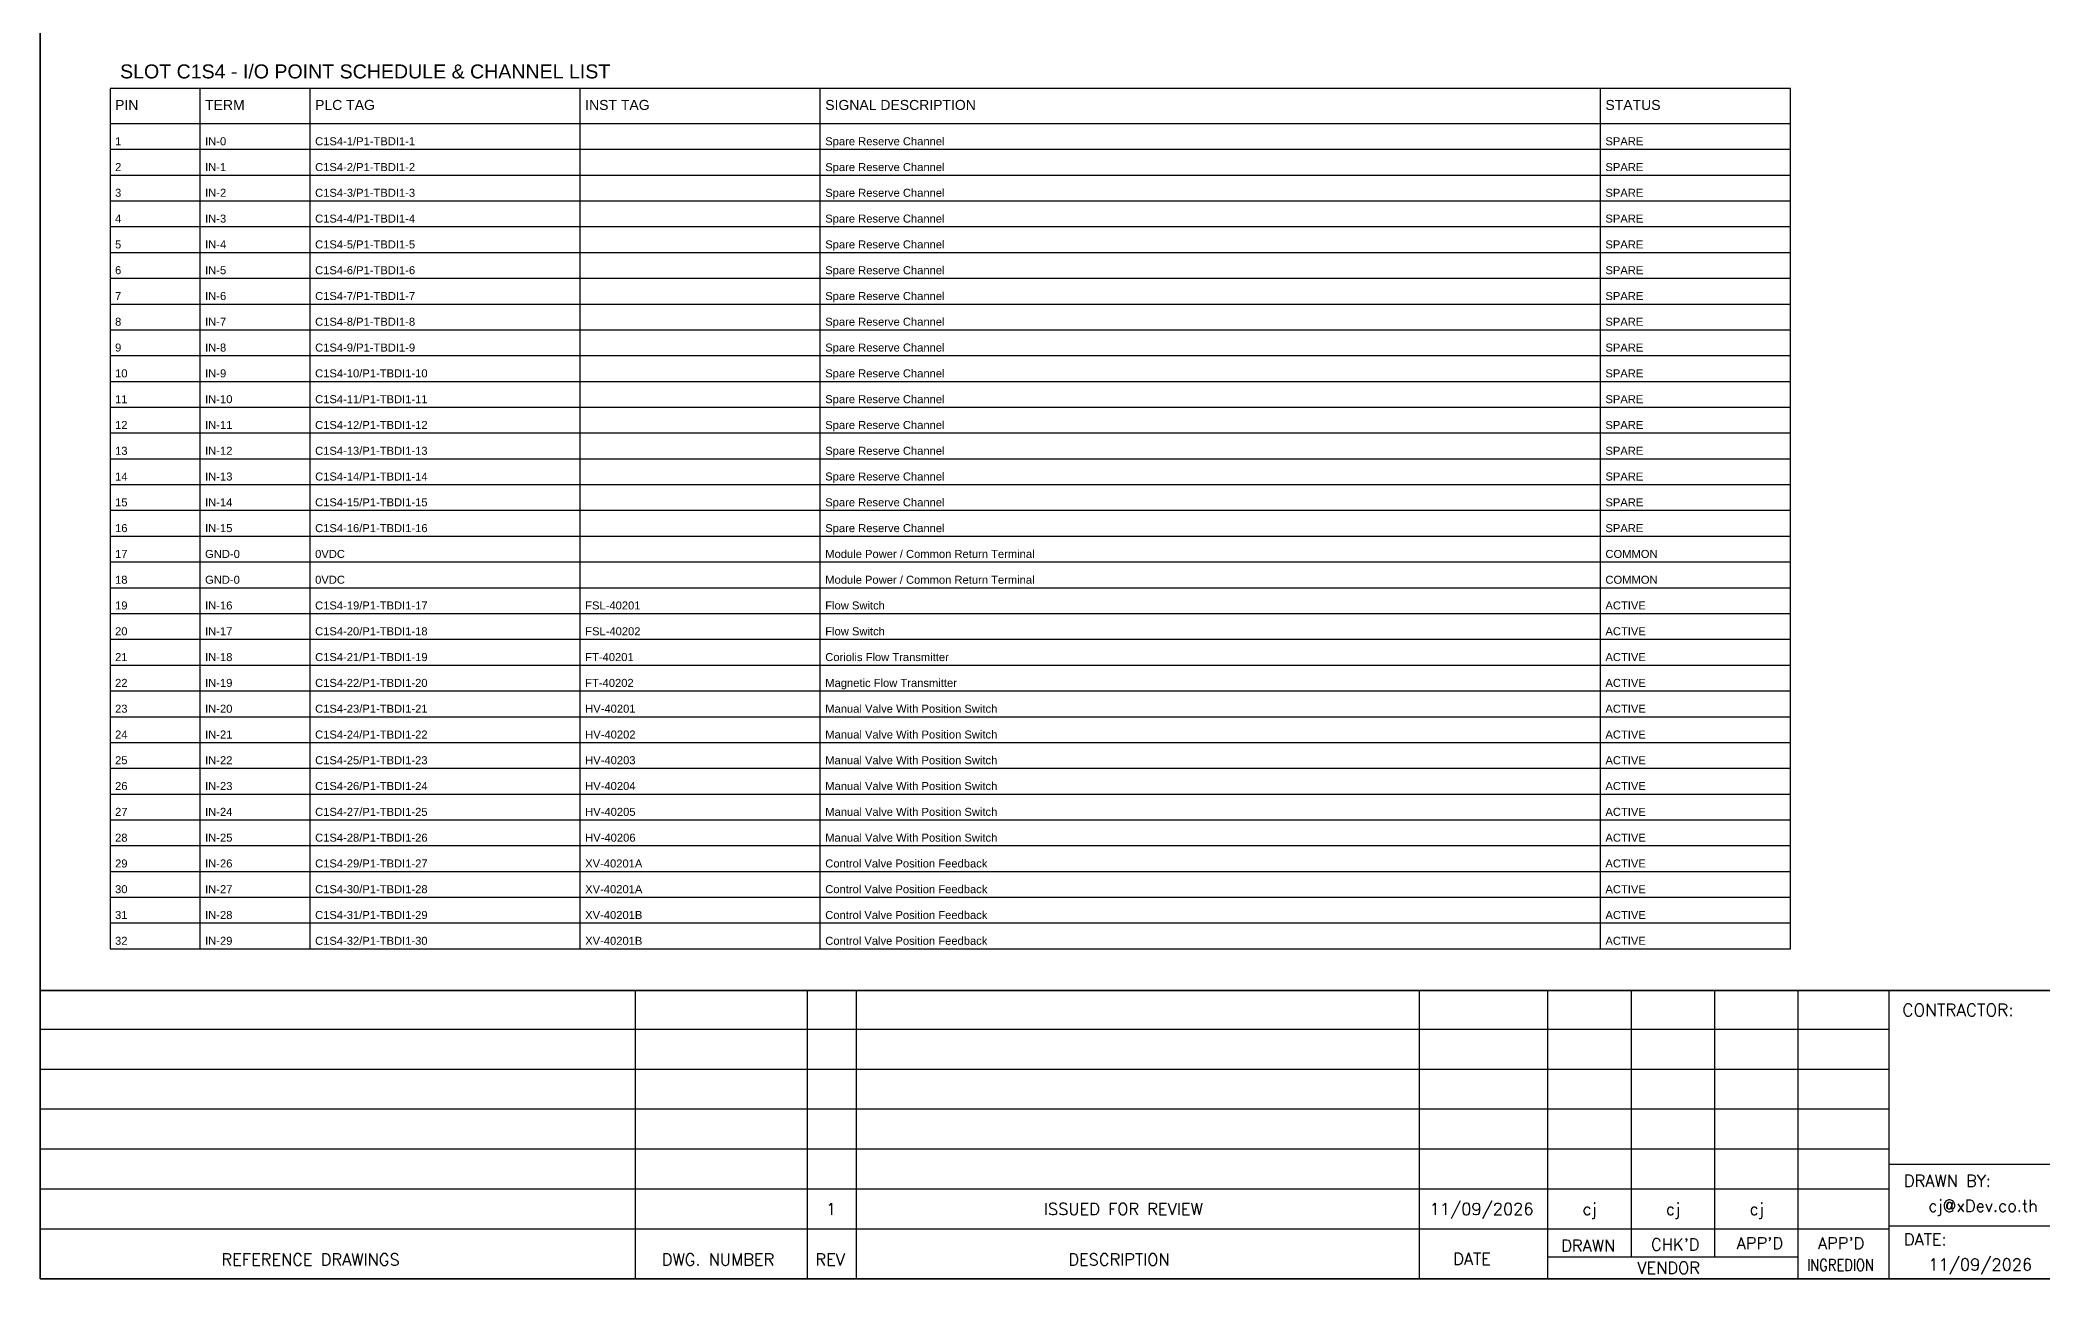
# Model space of a CAD drawing. Header units: millimetres. Extents: x 0 to 3893, y 0 to 2704.
# Drawn here: x 0 to 2002, y 0 to 1238 of the extents above; entities that cross this region are included whole.
import ezdxf
from ezdxf.enums import TextEntityAlignment as Align

# ---------------------------------------------------------------- set-up
doc = ezdxf.new("R2010")
doc.units = ezdxf.units.MM
for name, color, linetype in [('GT_1', 9, 'Continuous'), ('HELPPOINT', 7, 'Continuous'), ('MEMBER', 7, 'Continuous')]:
    doc.layers.add(name, color=color, linetype=linetype)
doc.styles.add('ROMANS', font='romans.shx', dxfattribs={"width": 0.85, "height": 25})
doc.styles.get("Standard").update_dxf_attribs({"font": 'arial.ttf'})

msp = doc.modelspace()

# ---------------------------------------------------------------- linework, layer by layer
at = {"color": 7}
for p, q in [((160, 330), (160, 1190)), ((270, 330), (270, 1190)), ((540, 330), (540, 1190)), ((780, 330), (780, 1190)), ((1560, 330), (1560, 1190)), ((70, 1155), (1750, 1155))]:
    msp.add_line(p, q, dxfattribs=at)
at = {"color": 8}
for p, q in [((70, 1129.2), (1750, 1129.2)), ((70, 1103.4), (1750, 1103.4)), ((70, 1077.7), (1750, 1077.7)), ((70, 1051.9), (1750, 1051.9)), ((70, 1026.1), (1750, 1026.1)), ((70, 1000.3), (1750, 1000.3)), ((70, 974.5), (1750, 974.5)), ((70, 948.8), (1750, 948.8)), ((70, 923), (1750, 923)), ((70, 897.2), (1750, 897.2)), ((70, 871.4), (1750, 871.4)), ((70, 845.6), (1750, 845.6)), ((70, 819.8), (1750, 819.8)), ((70, 794.1), (1750, 794.1)), ((70, 768.3), (1750, 768.3)), ((70, 742.5), (1750, 742.5)), ((70, 716.7), (1750, 716.7)), ((70, 690.9), (1750, 690.9)), ((70, 665.2), (1750, 665.2)), ((70, 639.4), (1750, 639.4)), ((70, 613.6), (1750, 613.6)), ((70, 587.8), (1750, 587.8)), ((70, 562), (1750, 562)), ((70, 536.2), (1750, 536.2)), ((70, 510.5), (1750, 510.5)), ((70, 484.7), (1750, 484.7)), ((70, 458.9), (1750, 458.9)), ((70, 433.1), (1750, 433.1)), ((70, 407.3), (1750, 407.3)), ((70, 381.6), (1750, 381.6)), ((70, 355.8), (1750, 355.8))]:
    msp.add_line(p, q, dxfattribs=at)
at = {"color": 7}
msp.add_lwpolyline([(70, 330), (1750, 330), (1750, 1190), (70, 1190), (70, 330)], dxfattribs=at)
at = {"layer": 'GT_1', "color": 4}
for p, q in [((595.4, 0), (595.4, 288.2)), ((767.3, 0), (767.3, 288.2)), ((816.4, 0), (816.4, 288.2)), ((1379.1, 0), (1379.1, 288.2)), ((1507.4, 0), (1507.4, 288.2)), ((1591, 21.8), (1591, 288.2)), ((1674.5, 21.8), (1674.5, 288.2)), ((1757.8, 0), (1757.8, 288.2)), ((1848.8, 0), (1848.8, 288.2)), ((1848.8, 249.3), (0, 249.3)), ((1848.8, 209.5), (0, 209.5)), ((1848.8, 169.6), (0, 169.6)), ((1848.8, 129.7), (0, 129.7)), ((2635.8, 114.3), (1848.8, 114.3)), ((1848.8, 89.7), (0, 89.7)), ((1848.7, 49.8), (0, 49.8)), ((2635.8, 52.9), (1848.8, 52.9)), ((1757.8, 21.8), (1507.4, 21.8))]:
    msp.add_line(p, q, dxfattribs=at)
at = {"layer": 'HELPPOINT', "color": 4, "lineweight": 35}
for p, q in [((0, 0), (0, 2704.2)), ((0, 0), (0, 2704.2)), ((3893.3, 0), (0, 0)), ((3893.3, 0), (0, 0))]:
    msp.add_line(p, q, dxfattribs=at)
at = {"layer": 'MEMBER', "color": 4, "lineweight": 35}
msp.add_line((0, 288.2), (3893.3, 288.2), dxfattribs=at)
msp.add_line((0, 288.2), (3893.3, 288.2), dxfattribs=at)

# ---------------------------------------------------------------- texts
at = {"color": 2}
msp.add_text('SLOT C1S4 - I/O POINT SCHEDULE & CHANNEL LIST', height=14, dxfattribs=at).set_placement((80, 1200))
at = {"color": 3}
for s, height, p in [('PIN', 10, (75, 1168.5)), ('TERM', 10, (165, 1168.5)), ('PLC TAG', 10, (275, 1168.5)), ('INST TAG', 10, (545, 1168.5)), ('SIGNAL DESCRIPTION', 10, (785, 1168.5)), ('STATUS', 10, (1565, 1168.5)), ('ACTIVE', 8, (1565, 669.2)), ('ACTIVE', 8, (1565, 643.4)), ('ACTIVE', 8, (1565, 617.6)), ('ACTIVE', 8, (1565, 591.8)), ('ACTIVE', 8, (1565, 566)), ('ACTIVE', 8, (1565, 540.2)), ('ACTIVE', 8, (1565, 514.5)), ('ACTIVE', 8, (1565, 488.7)), ('ACTIVE', 8, (1565, 462.9)), ('ACTIVE', 8, (1565, 437.1)), ('ACTIVE', 8, (1565, 411.3)), ('ACTIVE', 8, (1565, 385.6)), ('ACTIVE', 8, (1565, 359.8)), ('ACTIVE', 8, (1565, 334))]:
    msp.add_text(s, height=height, dxfattribs=at).set_placement(p)
at = {"color": 7}
for s, p in [('C1S4-1/P1-TBDI1-1', (275, 1133.2)), ('Spare Reserve Channel', (785, 1133.2)), ('1', (75, 1133.2)), ('IN-0', (165, 1133.2)), ('2', (75, 1107.4)), ('IN-1', (165, 1107.4)), ('C1S4-2/P1-TBDI1-2', (275, 1107.4)), ('Spare Reserve Channel', (785, 1107.4)), ('3', (75, 1081.7)), ('IN-2', (165, 1081.7)), ('C1S4-3/P1-TBDI1-3', (275, 1081.7)), ('Spare Reserve Channel', (785, 1081.7)), ('4', (75, 1055.9)), ('IN-3', (165, 1055.9)), ('C1S4-4/P1-TBDI1-4', (275, 1055.9)), ('Spare Reserve Channel', (785, 1055.9)), ('5', (75, 1030.1)), ('IN-4', (165, 1030.1)), ('C1S4-5/P1-TBDI1-5', (275, 1030.1)), ('Spare Reserve Channel', (785, 1030.1)), ('6', (75, 1004.3)), ('IN-5', (165, 1004.3)), ('C1S4-6/P1-TBDI1-6', (275, 1004.3)), ('Spare Reserve Channel', (785, 1004.3)), ('7', (75, 978.5)), ('IN-6', (165, 978.5)), ('C1S4-7/P1-TBDI1-7', (275, 978.5)), ('Spare Reserve Channel', (785, 978.5)), ('C1S4-8/P1-TBDI1-8', (275, 952.8)), ('Spare Reserve Channel', (785, 952.8)), ('8', (75, 952.8)), ('IN-7', (165, 952.8)), ('9', (75, 927)), ('IN-8', (165, 927)), ('C1S4-9/P1-TBDI1-9', (275, 927)), ('Spare Reserve Channel', (785, 927)), ('10', (75, 901.2)), ('IN-9', (165, 901.2)), ('C1S4-10/P1-TBDI1-10', (275, 901.2)), ('Spare Reserve Channel', (785, 901.2)), ('11', (75, 875.4)), ('IN-10', (165, 875.4)), ('C1S4-11/P1-TBDI1-11', (275, 875.4)), ('Spare Reserve Channel', (785, 875.4)), ('12', (75, 849.6)), ('IN-11', (165, 849.6)), ('C1S4-12/P1-TBDI1-12', (275, 849.6)), ('Spare Reserve Channel', (785, 849.6)), ('13', (75, 823.8)), ('IN-12', (165, 823.8)), ('C1S4-13/P1-TBDI1-13', (275, 823.8)), ('Spare Reserve Channel', (785, 823.8)), ('14', (75, 798.1)), ('IN-13', (165, 798.1)), ('C1S4-14/P1-TBDI1-14', (275, 798.1)), ('Spare Reserve Channel', (785, 798.1)), ('15', (75, 772.3)), ('IN-14', (165, 772.3)), ('C1S4-15/P1-TBDI1-15', (275, 772.3)), ('Spare Reserve Channel', (785, 772.3)), ('16', (75, 746.5)), ('IN-15', (165, 746.5)), ('C1S4-16/P1-TBDI1-16', (275, 746.5)), ('Spare Reserve Channel', (785, 746.5)), ('17', (75, 720.7)), ('GND-0', (165, 720.7)), ('0VDC', (275, 720.7)), ('Module Power / Common Return Terminal', (785, 720.7)), ('18', (75, 694.9)), ('GND-0', (165, 694.9)), ('0VDC', (275, 694.9)), ('Module Power / Common Return Terminal', (785, 694.9)), ('19', (75, 669.2)), ('IN-16', (165, 669.2)), ('C1S4-19/P1-TBDI1-17', (275, 669.2)), ('FSL-40201', (545, 669.2)), ('Flow Switch', (785, 669.2)), ('20', (75, 643.4)), ('IN-17', (165, 643.4)), ('C1S4-20/P1-TBDI1-18', (275, 643.4)), ('FSL-40202', (545, 643.4)), ('Flow Switch', (785, 643.4)), ('21', (75, 617.6)), ('IN-18', (165, 617.6)), ('C1S4-21/P1-TBDI1-19', (275, 617.6)), ('FT-40201', (545, 617.6)), ('Coriolis Flow Transmitter', (785, 617.6)), ('22', (75, 591.8)), ('IN-19', (165, 591.8)), ('C1S4-22/P1-TBDI1-20', (275, 591.8)), ('FT-40202', (545, 591.8)), ('Magnetic Flow Transmitter', (785, 591.8)), ('23', (75, 566)), ('IN-20', (165, 566)), ('C1S4-23/P1-TBDI1-21', (275, 566)), ('HV-40201', (545, 566)), ('Manual Valve With Position Switch', (785, 566)), ('24', (75, 540.2)), ('IN-21', (165, 540.2)), ('C1S4-24/P1-TBDI1-22', (275, 540.2)), ('HV-40202', (545, 540.2)), ('Manual Valve With Position Switch', (785, 540.2)), ('25', (75, 514.5)), ('IN-22', (165, 514.5)), ('C1S4-25/P1-TBDI1-23', (275, 514.5)), ('HV-40203', (545, 514.5)), ('Manual Valve With Position Switch', (785, 514.5)), ('26', (75, 488.7)), ('IN-23', (165, 488.7)), ('C1S4-26/P1-TBDI1-24', (275, 488.7)), ('HV-40204', (545, 488.7)), ('Manual Valve With Position Switch', (785, 488.7)), ('27', (75, 462.9)), ('IN-24', (165, 462.9)), ('C1S4-27/P1-TBDI1-25', (275, 462.9)), ('HV-40205', (545, 462.9)), ('Manual Valve With Position Switch', (785, 462.9)), ('28', (75, 437.1)), ('IN-25', (165, 437.1)), ('C1S4-28/P1-TBDI1-26', (275, 437.1)), ('HV-40206', (545, 437.1)), ('Manual Valve With Position Switch', (785, 437.1)), ('29', (75, 411.3)), ('IN-26', (165, 411.3)), ('C1S4-29/P1-TBDI1-27', (275, 411.3)), ('XV-40201A', (545, 411.3)), ('Control Valve Position Feedback', (785, 411.3)), ('30', (75, 385.6)), ('IN-27', (165, 385.6)), ('C1S4-30/P1-TBDI1-28', (275, 385.6)), ('XV-40201A', (545, 385.6)), ('Control Valve Position Feedback', (785, 385.6)), ('31', (75, 359.8)), ('IN-28', (165, 359.8)), ('C1S4-31/P1-TBDI1-29', (275, 359.8)), ('XV-40201B', (545, 359.8)), ('Control Valve Position Feedback', (785, 359.8)), ('32', (75, 334)), ('IN-29', (165, 334)), ('C1S4-32/P1-TBDI1-30', (275, 334)), ('XV-40201B', (545, 334)), ('Control Valve Position Feedback', (785, 334))]:
    msp.add_text(s, height=8, dxfattribs=at).set_placement(p)
at = {"color": 8}
for s, p in [('SPARE', (1565, 1133.2)), ('SPARE', (1565, 1107.4)), ('SPARE', (1565, 1081.7)), ('SPARE', (1565, 1055.9)), ('SPARE', (1565, 1030.1)), ('SPARE', (1565, 1004.3)), ('SPARE', (1565, 978.5)), ('SPARE', (1565, 952.8)), ('SPARE', (1565, 927)), ('SPARE', (1565, 901.2)), ('SPARE', (1565, 875.4)), ('SPARE', (1565, 849.6)), ('SPARE', (1565, 823.8)), ('SPARE', (1565, 798.1)), ('SPARE', (1565, 772.3)), ('SPARE', (1565, 746.5)), ('COMMON', (1565, 720.7)), ('COMMON', (1565, 694.9))]:
    msp.add_text(s, height=8, dxfattribs=at).set_placement(p)
at = {"layer": 'MEMBER', "color": 4, "ltscale": 0.8, "style": 'ROMANS'}
for s, height, p in [('CONTRACTOR:', 12.35, (1861.9, 262.7)), ('DRAWN BY:', 11.88, (1863.4, 92.1)), ('cj@xDev.co.th', 11.875, (1887.8, 67.2)), ("CHK'D", 11.88, (1610.6, 28.5)), ("APP'D", 11.88, (1696.2, 29.7)), ("APP'D", 11.88, (1777.4, 29.7)), ('DATE:', 11.88, (1863.4, 33.6)), ('REFERENCE DRAWINGS', 11.875, (181.4, 13.4)), ('DWG. NUMBER', 11.875, (621.6, 13.4)), ('REV', 11.88, (775.1, 13.4)), ('DESCRIPTION', 11.875, (1028, 13.4)), ('DATE', 11.88, (1412.8, 14.2)), ('DRAWN', 11.88, (1520.8, 27.3)), ('11/09/2026', 11.88, (1887.8, 8.5)), ('VENDOR', 11.88, (1596.9, 5.1))]:
    msp.add_text(s, height=height, dxfattribs=at).set_placement(p)
for s, height, p in [('1', 11.9, (790.9, 69.9)), ('ISSUED FOR REVIEW', 11.875, (1083, 69.9)), ('11/09/2026', 11.88, (1441.2, 69.9)), ('cj', 11.88, (1549.1, 69.9)), ('cj', 11.88, (1632.6, 69.9)), ('cj', 11.88, (1716.2, 69.9))]:
    msp.add_text(s, height=height, dxfattribs=at).set_placement(p, align=Align.MIDDLE_CENTER)
at = {"layer": 'MEMBER', "color": 4, "ltscale": 0.8, "style": 'ROMANS', "width": 0.8}
msp.add_text('INGREDION', height=11.88, dxfattribs=at).set_placement((1766.6, 8))

doc.saveas('drawing.dxf')
